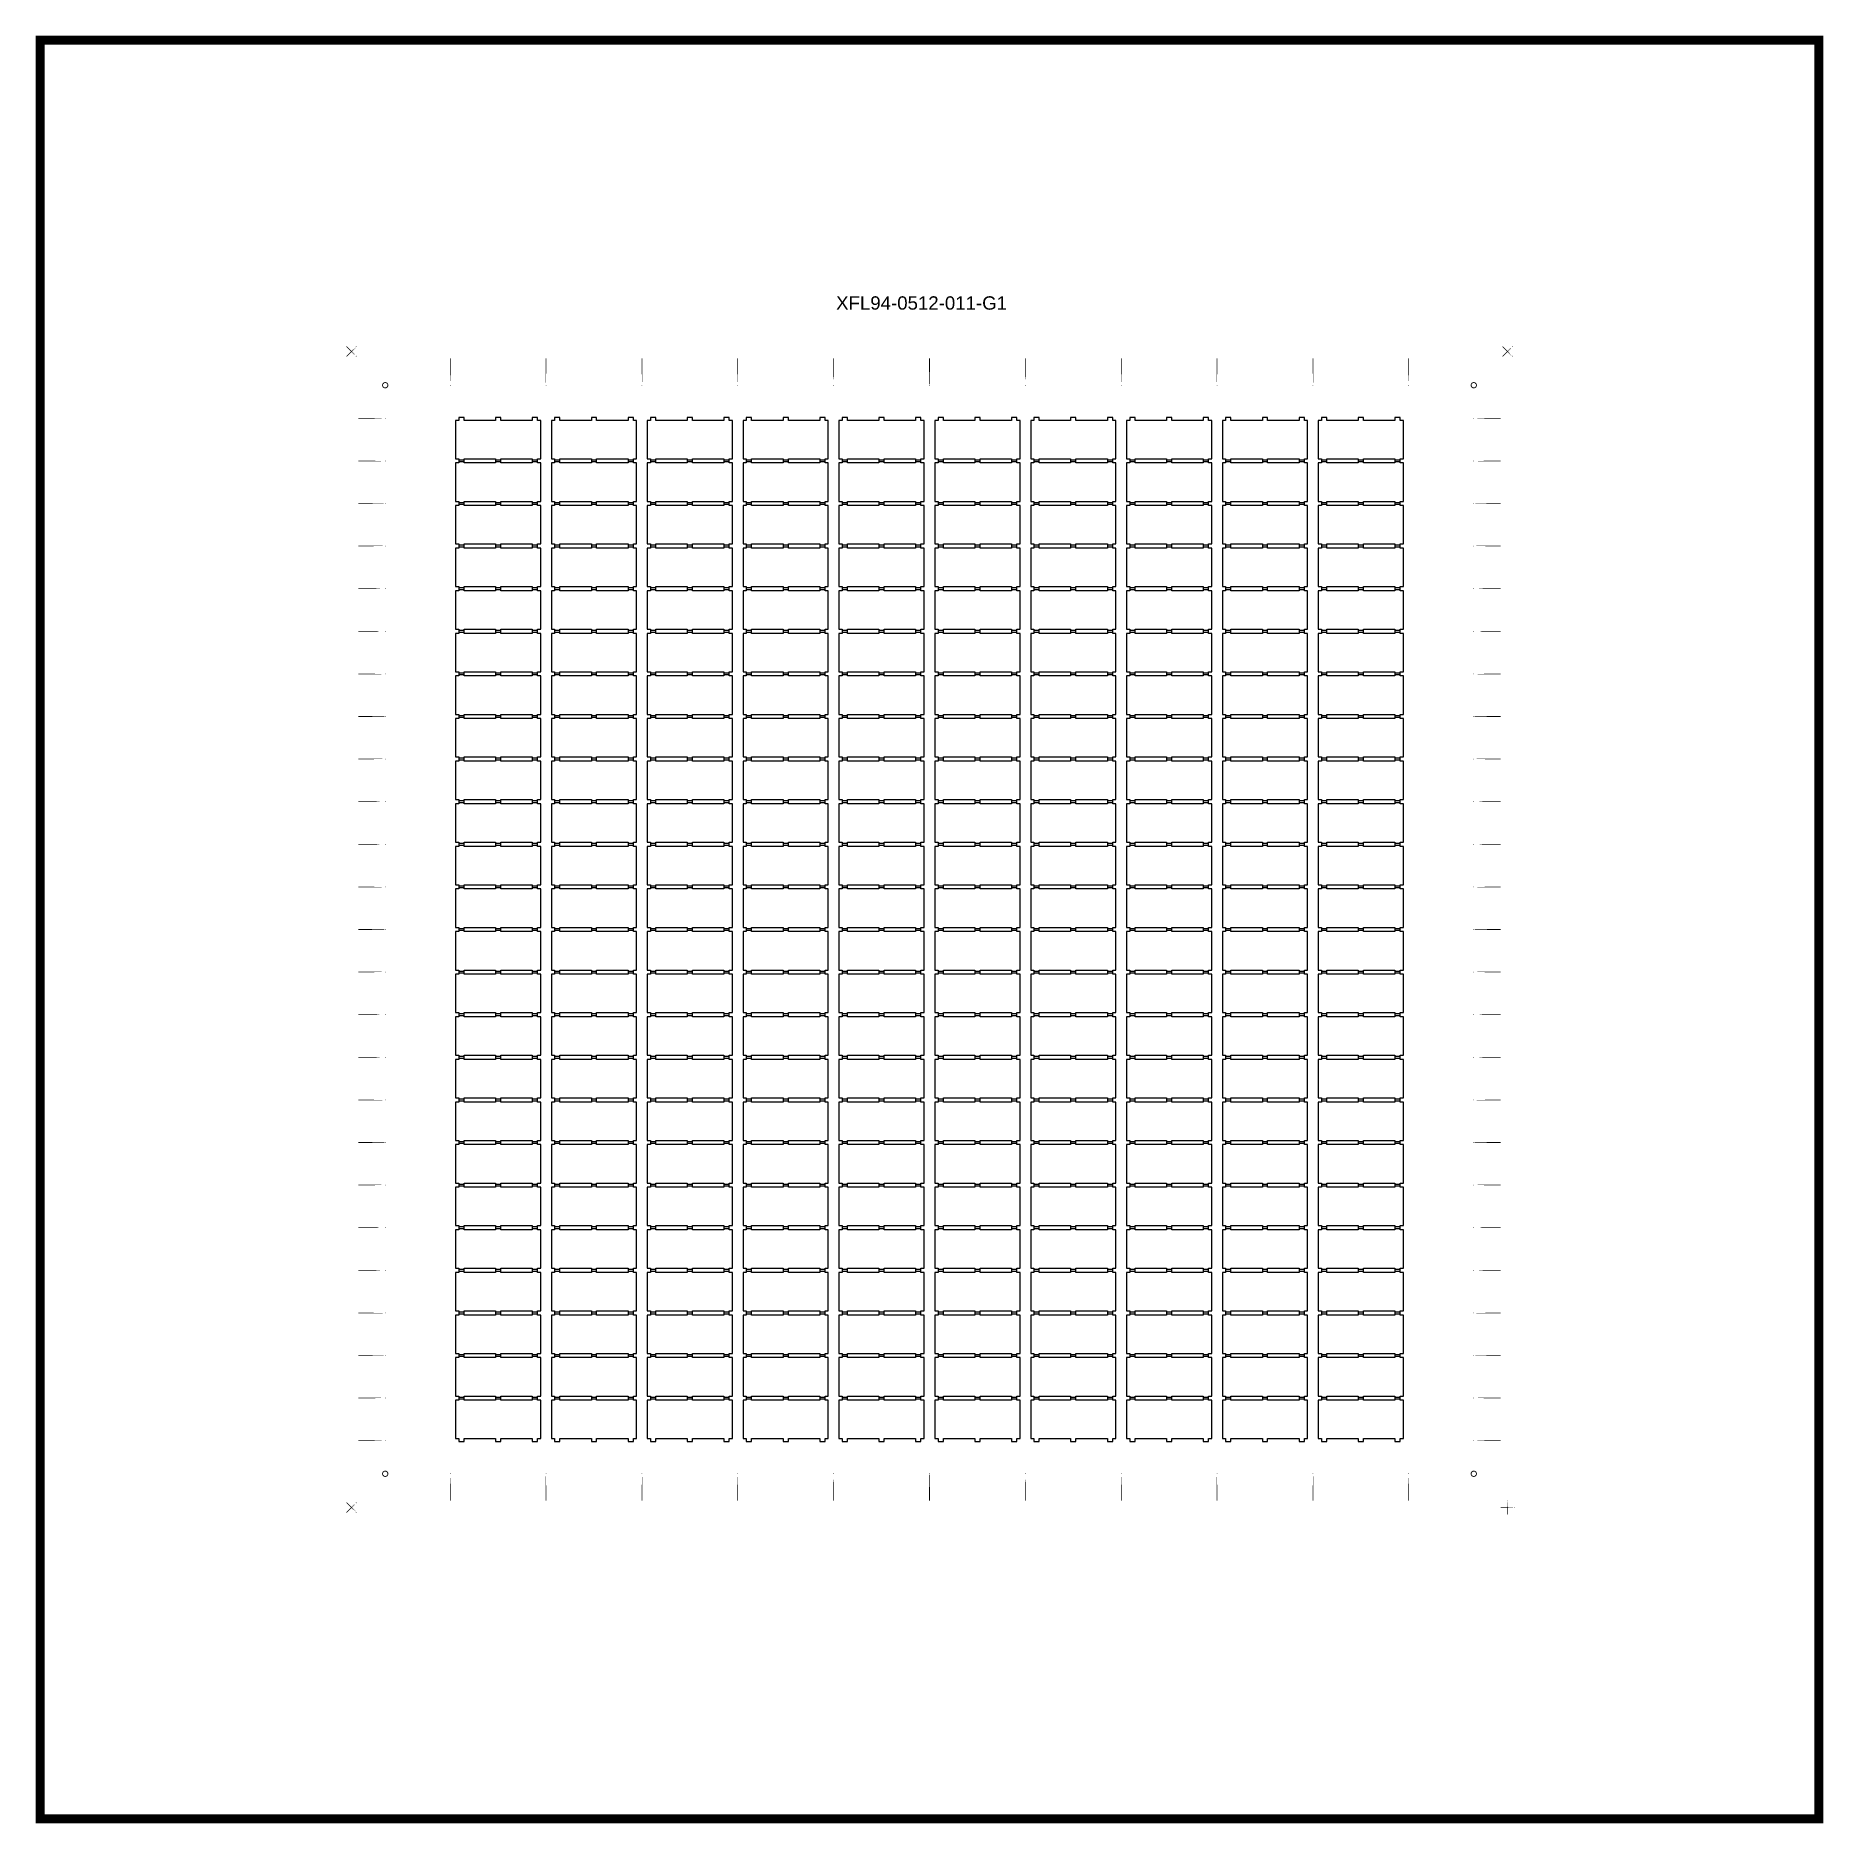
# Model space of a CAD drawing. Extents: x -100 to 100, y -100 to 100.
import ezdxf

# ---------------------------------------------------------------- set-up
doc = ezdxf.new("R2010")
doc.units = 0
doc.layers.get('0').update_dxf_attribs({"linetype": 'continuous'})
doc.layers.add('G1', color=7, linetype='continuous')
doc.styles.get("Standard").update_dxf_attribs({"font": 'ARIAL.TTF'})

# ---------------------------------------------------------------- blocks, each defined once
blk = doc.blocks.new('LDI_XFL94-0512-011_G1_B1')
at = {"layer": 'G1'}
for points in [[(-43.71, -52.93), (-44.07, -52.93), (-44.07, -52.61), (-44.67, -52.61), (-44.67, -52.93), (-48.2, -52.93), (-48.2, -52.61), (-48.8, -52.61), (-48.8, -52.93), (-52.34, -52.93), (-52.34, -52.61), (-52.93, -52.61), (-52.93, -52.93), (-53.29, -52.93), (-53.29, -57.25), (-52.93, -57.25), (-52.93, -57.57), (-52.34, -57.57), (-52.34, -57.25), (-48.8, -57.25), (-48.8, -57.57), (-48.2, -57.57), (-48.2, -57.25), (-44.67, -57.25), (-44.67, -57.57), (-44.07, -57.57), (-44.07, -57.25), (-43.71, -57.25), (-43.71, -52.93)], [(-32.93, -52.93), (-33.29, -52.93), (-33.29, -52.61), (-33.89, -52.61), (-33.89, -52.93), (-37.43, -52.93), (-37.43, -52.61), (-38.02, -52.61), (-38.02, -52.93), (-41.56, -52.93), (-41.56, -52.61), (-42.16, -52.61), (-42.16, -52.93), (-42.51, -52.93), (-42.51, -57.25), (-42.16, -57.25), (-42.16, -57.57), (-41.56, -57.57), (-41.56, -57.25), (-38.02, -57.25), (-38.02, -57.57), (-37.43, -57.57), (-37.43, -57.25), (-33.89, -57.25), (-33.89, -57.57), (-33.29, -57.57), (-33.29, -57.25), (-32.93, -57.25), (-32.93, -52.93)], [(-22.16, -52.93), (-22.51, -52.93), (-22.51, -52.61), (-23.11, -52.61), (-23.11, -52.93), (-26.65, -52.93), (-26.65, -52.61), (-27.25, -52.61), (-27.25, -52.93), (-30.78, -52.93), (-30.78, -52.61), (-31.38, -52.61), (-31.38, -52.93), (-31.74, -52.93), (-31.74, -57.25), (-31.38, -57.25), (-31.38, -57.57), (-30.78, -57.57), (-30.78, -57.25), (-27.25, -57.25), (-27.25, -57.57), (-26.65, -57.57), (-26.65, -57.25), (-23.11, -57.25), (-23.11, -57.57), (-22.51, -57.57), (-22.51, -57.25), (-22.16, -57.25), (-22.16, -52.93)], [(-11.38, -52.93), (-11.74, -52.93), (-11.74, -52.61), (-12.34, -52.61), (-12.34, -52.93), (-15.87, -52.93), (-15.87, -52.61), (-16.47, -52.61), (-16.47, -52.93), (-20, -52.93), (-20, -52.61), (-20.6, -52.61), (-20.6, -52.93), (-20.96, -52.93), (-20.96, -57.25), (-20.6, -57.25), (-20.6, -57.57), (-20, -57.57), (-20, -57.25), (-16.47, -57.25), (-16.47, -57.57), (-15.87, -57.57), (-15.87, -57.25), (-12.34, -57.25), (-12.34, -57.57), (-11.74, -57.57), (-11.74, -57.25), (-11.38, -57.25), (-11.38, -52.93)], [(-0.6, -52.93), (-0.96, -52.93), (-0.96, -52.61), (-1.56, -52.61), (-1.56, -52.93), (-5.09, -52.93), (-5.09, -52.61), (-5.69, -52.61), (-5.69, -52.93), (-9.22, -52.93), (-9.22, -52.61), (-9.82, -52.61), (-9.82, -52.93), (-10.18, -52.93), (-10.18, -57.25), (-9.82, -57.25), (-9.82, -57.57), (-9.22, -57.57), (-9.22, -57.25), (-5.69, -57.25), (-5.69, -57.57), (-5.09, -57.57), (-5.09, -57.25), (-1.56, -57.25), (-1.56, -57.57), (-0.96, -57.57), (-0.96, -57.25), (-0.6, -57.25), (-0.6, -52.93)], [(10.18, -52.93), (9.82, -52.93), (9.82, -52.61), (9.22, -52.61), (9.22, -52.93), (5.69, -52.93), (5.69, -52.61), (5.09, -52.61), (5.09, -52.93), (1.56, -52.93), (1.56, -52.61), (0.96, -52.61), (0.96, -52.93), (0.6, -52.93), (0.6, -57.25), (0.96, -57.25), (0.96, -57.57), (1.56, -57.57), (1.56, -57.25), (5.09, -57.25), (5.09, -57.57), (5.69, -57.57), (5.69, -57.25), (9.22, -57.25), (9.22, -57.57), (9.82, -57.57), (9.82, -57.25), (10.18, -57.25), (10.18, -52.93)], [(20.96, -52.93), (20.6, -52.93), (20.6, -52.61), (20, -52.61), (20, -52.93), (16.47, -52.93), (16.47, -52.61), (15.87, -52.61), (15.87, -52.93), (12.34, -52.93), (12.34, -52.61), (11.74, -52.61), (11.74, -52.93), (11.38, -52.93), (11.38, -57.25), (11.74, -57.25), (11.74, -57.57), (12.34, -57.57), (12.34, -57.25), (15.87, -57.25), (15.87, -57.57), (16.47, -57.57), (16.47, -57.25), (20, -57.25), (20, -57.57), (20.6, -57.57), (20.6, -57.25), (20.96, -57.25), (20.96, -52.93)], [(31.74, -52.93), (31.38, -52.93), (31.38, -52.61), (30.78, -52.61), (30.78, -52.93), (27.25, -52.93), (27.25, -52.61), (26.65, -52.61), (26.65, -52.93), (23.11, -52.93), (23.11, -52.61), (22.51, -52.61), (22.51, -52.93), (22.16, -52.93), (22.16, -57.25), (22.51, -57.25), (22.51, -57.57), (23.11, -57.57), (23.11, -57.25), (26.65, -57.25), (26.65, -57.57), (27.25, -57.57), (27.25, -57.25), (30.78, -57.25), (30.78, -57.57), (31.38, -57.57), (31.38, -57.25), (31.74, -57.25), (31.74, -52.93)], [(42.51, -52.93), (42.16, -52.93), (42.16, -52.61), (41.56, -52.61), (41.56, -52.93), (38.02, -52.93), (38.02, -52.61), (37.43, -52.61), (37.43, -52.93), (33.89, -52.93), (33.89, -52.61), (33.29, -52.61), (33.29, -52.93), (32.93, -52.93), (32.93, -57.25), (33.29, -57.25), (33.29, -57.57), (33.89, -57.57), (33.89, -57.25), (37.43, -57.25), (37.43, -57.57), (38.02, -57.57), (38.02, -57.25), (41.56, -57.25), (41.56, -57.57), (42.16, -57.57), (42.16, -57.25), (42.51, -57.25), (42.51, -52.93)], [(53.29, -52.93), (52.93, -52.93), (52.93, -52.61), (52.34, -52.61), (52.34, -52.93), (48.8, -52.93), (48.8, -52.61), (48.2, -52.61), (48.2, -52.93), (44.67, -52.93), (44.67, -52.61), (44.07, -52.61), (44.07, -52.93), (43.71, -52.93), (43.71, -57.25), (44.07, -57.25), (44.07, -57.57), (44.67, -57.57), (44.67, -57.25), (48.2, -57.25), (48.2, -57.57), (48.8, -57.57), (48.8, -57.25), (52.34, -57.25), (52.34, -57.57), (52.93, -57.57), (52.93, -57.25), (53.29, -57.25), (53.29, -52.93)]]:
    blk.add_lwpolyline(points, close=True, dxfattribs=at)
blk = doc.blocks.new('cutlineendpoint')
at = {"const_width": 0.04}
blk.add_lwpolyline([(-0.02, 0, 1), (0.02, 0, 1)], format="xyb", close=True, dxfattribs=at)

msp = doc.modelspace()

# ---------------------------------------------------------------- linework, layer by layer
at = {"layer": 'G1'}
for points, const_width in [([(-100, 100), (100, 100), (100, -100), (-100, -100)], 1), ([(-64.47, 65.53), (-65.53, 64.47)], 0.08), ([(-64.47, 64.47), (-65.53, 65.53)], 0.08), ([(65.53, 65.53), (64.47, 64.47)], 0.08), ([(65.53, 64.47), (64.47, 65.53)], 0.08), ([(-53.89, 61.2), (-53.89, 64.2)], 0.08), ([(-43.11, 61.2), (-43.11, 64.2)], 0.08), ([(-32.34, 61.2), (-32.34, 64.2)], 0.08), ([(-21.56, 61.2), (-21.56, 64.2)], 0.08), ([(-10.78, 61.2), (-10.78, 64.2)], 0.08), ([(0, 61.2), (0, 64.2)], 0.08), ([(10.78, 61.2), (10.78, 64.2)], 0.08), ([(21.56, 61.2), (21.56, 64.2)], 0.08), ([(32.34, 61.2), (32.34, 64.2)], 0.08), ([(43.11, 61.2), (43.11, 64.2)], 0.08), ([(53.89, 61.2), (53.89, 64.2)], 0.08), ([(-61.2, 57.49), (-64.2, 57.49)], 0.08), ([(61.2, 57.49), (64.2, 57.49)], 0.08), ([(-61.2, 52.69), (-64.2, 52.69)], 0.08), ([(61.2, 52.69), (64.2, 52.69)], 0.08), ([(-61.2, 47.9), (-64.2, 47.9)], 0.08), ([(61.2, 47.9), (64.2, 47.9)], 0.08), ([(-61.2, 43.11), (-64.2, 43.11)], 0.08), ([(61.2, 43.11), (64.2, 43.11)], 0.08), ([(-61.2, 38.32), (-64.2, 38.32)], 0.08), ([(61.2, 38.32), (64.2, 38.32)], 0.08), ([(-61.2, 33.53), (-64.2, 33.53)], 0.08), ([(61.2, 33.53), (64.2, 33.53)], 0.08), ([(-61.2, 28.74), (-64.2, 28.74)], 0.08), ([(61.2, 28.74), (64.2, 28.74)], 0.08), ([(-61.2, 23.95), (-64.2, 23.95)], 0.08), ([(61.2, 23.95), (64.2, 23.95)], 0.08), ([(-61.2, 19.16), (-64.2, 19.16)], 0.08), ([(61.2, 19.16), (64.2, 19.16)], 0.08), ([(-61.2, 14.37), (-64.2, 14.37)], 0.08), ([(61.2, 14.37), (64.2, 14.37)], 0.08), ([(-61.2, 9.58), (-64.2, 9.58)], 0.08), ([(61.2, 9.58), (64.2, 9.58)], 0.08), ([(-61.2, 4.79), (-64.2, 4.79)], 0.08), ([(61.2, 4.79), (64.2, 4.79)], 0.08), ([(-61.2, 0), (-64.2, 0)], 0.08), ([(61.2, 0), (64.2, 0)], 0.08), ([(-61.2, -4.79), (-64.2, -4.79)], 0.08), ([(61.2, -4.79), (64.2, -4.79)], 0.08), ([(-61.2, -9.58), (-64.2, -9.58)], 0.08), ([(61.2, -9.58), (64.2, -9.58)], 0.08), ([(-61.2, -14.37), (-64.2, -14.37)], 0.08), ([(61.2, -14.37), (64.2, -14.37)], 0.08), ([(-61.2, -19.16), (-64.2, -19.16)], 0.08), ([(61.2, -19.16), (64.2, -19.16)], 0.08), ([(-61.2, -23.95), (-64.2, -23.95)], 0.08), ([(61.2, -23.95), (64.2, -23.95)], 0.08), ([(-61.2, -28.74), (-64.2, -28.74)], 0.08), ([(61.2, -28.74), (64.2, -28.74)], 0.08), ([(-61.2, -33.53), (-64.2, -33.53)], 0.08), ([(61.2, -33.53), (64.2, -33.53)], 0.08), ([(-61.2, -38.32), (-64.2, -38.32)], 0.08), ([(61.2, -38.32), (64.2, -38.32)], 0.08), ([(-61.2, -43.11), (-64.2, -43.11)], 0.08), ([(61.2, -43.11), (64.2, -43.11)], 0.08), ([(-61.2, -47.9), (-64.2, -47.9)], 0.08), ([(61.2, -47.9), (64.2, -47.9)], 0.08), ([(-61.2, -52.69), (-64.2, -52.69)], 0.08), ([(61.2, -52.69), (64.2, -52.69)], 0.08), ([(-61.2, -57.49), (-64.2, -57.49)], 0.08), ([(61.2, -57.49), (64.2, -57.49)], 0.08), ([(-53.89, -61.2), (-53.89, -64.2)], 0.08), ([(-43.11, -61.2), (-43.11, -64.2)], 0.08), ([(-32.34, -61.2), (-32.34, -64.2)], 0.08), ([(-21.56, -61.2), (-21.56, -64.2)], 0.08), ([(-10.78, -61.2), (-10.78, -64.2)], 0.08), ([(0, -61.2), (0, -64.2)], 0.08), ([(10.78, -61.2), (10.78, -64.2)], 0.08), ([(21.56, -61.2), (21.56, -64.2)], 0.08), ([(32.34, -61.2), (32.34, -64.2)], 0.08), ([(43.11, -61.2), (43.11, -64.2)], 0.08), ([(53.89, -61.2), (53.89, -64.2)], 0.08), ([(65, -64.25), (65, -65.75)], 0.08), ([(-64.47, -64.47), (-65.53, -65.53)], 0.08), ([(-64.47, -65.53), (-65.53, -64.47)], 0.08), ([(65.75, -65), (64.25, -65)], 0.08)]:
    msp.add_lwpolyline(points, close=True, dxfattribs=dict(at, const_width=const_width))
at = {"layer": 'G1', "const_width": 0.1}
for points in [[(-61.5, 61.2, 1), (-60.9, 61.2, 1)], [(60.9, 61.2, 1), (61.5, 61.2, 1)], [(-61.5, -61.2, 1), (-60.9, -61.2, 1)], [(60.9, -61.2, 1), (61.5, -61.2, 1)]]:
    msp.add_lwpolyline(points, format="xyb", close=True, dxfattribs=at)

# ---------------------------------------------------------------- block references
at = {"layer": 'G1'}
for name, p in [('cutlineendpoint', (-65.53, 65.53)), ('cutlineendpoint', (-65.53, 64.47)), ('cutlineendpoint', (-64.47, 65.53)), ('cutlineendpoint', (-64.47, 64.47)), ('cutlineendpoint', (64.47, 65.53)), ('cutlineendpoint', (64.47, 64.47)), ('cutlineendpoint', (65.53, 65.53)), ('cutlineendpoint', (65.53, 64.47)), ('cutlineendpoint', (-53.89, 64.2)), ('cutlineendpoint', (-43.11, 64.2)), ('cutlineendpoint', (-32.34, 64.2)), ('cutlineendpoint', (-21.56, 64.2)), ('cutlineendpoint', (-10.78, 64.2)), ('cutlineendpoint', (0, 64.2)), ('cutlineendpoint', (10.78, 64.2)), ('cutlineendpoint', (21.56, 64.2)), ('cutlineendpoint', (32.34, 64.2)), ('cutlineendpoint', (43.11, 64.2)), ('cutlineendpoint', (53.89, 64.2)), ('cutlineendpoint', (-53.89, 61.2)), ('cutlineendpoint', (-43.11, 61.2)), ('cutlineendpoint', (-32.34, 61.2)), ('cutlineendpoint', (-21.56, 61.2)), ('cutlineendpoint', (-10.78, 61.2)), ('cutlineendpoint', (0, 61.2)), ('cutlineendpoint', (10.78, 61.2)), ('cutlineendpoint', (21.56, 61.2)), ('cutlineendpoint', (32.34, 61.2)), ('cutlineendpoint', (43.11, 61.2)), ('cutlineendpoint', (53.89, 61.2)), ('cutlineendpoint', (-64.2, 57.49)), ('cutlineendpoint', (-61.2, 57.49)), ('LDI_XFL94-0512-011_G1_B1', (0, 110.18)), ('cutlineendpoint', (61.2, 57.49)), ('cutlineendpoint', (64.2, 57.49)), ('cutlineendpoint', (-64.2, 52.69)), ('cutlineendpoint', (-61.2, 52.69)), ('LDI_XFL94-0512-011_G1_B1', (0, 105.39)), ('cutlineendpoint', (61.2, 52.69)), ('cutlineendpoint', (64.2, 52.69)), ('cutlineendpoint', (-64.2, 47.9)), ('cutlineendpoint', (-61.2, 47.9)), ('LDI_XFL94-0512-011_G1_B1', (0, 100.6)), ('cutlineendpoint', (61.2, 47.9)), ('cutlineendpoint', (64.2, 47.9)), ('cutlineendpoint', (-64.2, 43.11)), ('cutlineendpoint', (-61.2, 43.11)), ('LDI_XFL94-0512-011_G1_B1', (0, 95.81)), ('cutlineendpoint', (61.2, 43.11)), ('cutlineendpoint', (64.2, 43.11)), ('cutlineendpoint', (-64.2, 38.32)), ('cutlineendpoint', (-61.2, 38.32)), ('LDI_XFL94-0512-011_G1_B1', (0, 91.02)), ('cutlineendpoint', (61.2, 38.32)), ('cutlineendpoint', (64.2, 38.32)), ('cutlineendpoint', (-64.2, 33.53)), ('cutlineendpoint', (-61.2, 33.53)), ('LDI_XFL94-0512-011_G1_B1', (0, 86.23)), ('cutlineendpoint', (61.2, 33.53)), ('cutlineendpoint', (64.2, 33.53)), ('cutlineendpoint', (-64.2, 28.74)), ('cutlineendpoint', (-61.2, 28.74)), ('LDI_XFL94-0512-011_G1_B1', (0, 81.44)), ('cutlineendpoint', (61.2, 28.74)), ('cutlineendpoint', (64.2, 28.74)), ('cutlineendpoint', (-64.2, 23.95)), ('cutlineendpoint', (-61.2, 23.95)), ('LDI_XFL94-0512-011_G1_B1', (0, 76.65)), ('cutlineendpoint', (61.2, 23.95)), ('cutlineendpoint', (64.2, 23.95)), ('cutlineendpoint', (-64.2, 19.16)), ('cutlineendpoint', (-61.2, 19.16)), ('LDI_XFL94-0512-011_G1_B1', (0, 71.86)), ('cutlineendpoint', (61.2, 19.16)), ('cutlineendpoint', (64.2, 19.16)), ('cutlineendpoint', (-64.2, 14.37)), ('cutlineendpoint', (-61.2, 14.37)), ('LDI_XFL94-0512-011_G1_B1', (0, 67.07)), ('cutlineendpoint', (61.2, 14.37)), ('cutlineendpoint', (64.2, 14.37)), ('cutlineendpoint', (-64.2, 9.58)), ('cutlineendpoint', (-61.2, 9.58)), ('LDI_XFL94-0512-011_G1_B1', (0, 62.28)), ('cutlineendpoint', (61.2, 9.58)), ('cutlineendpoint', (64.2, 9.58)), ('cutlineendpoint', (-64.2, 4.79)), ('cutlineendpoint', (-61.2, 4.79)), ('LDI_XFL94-0512-011_G1_B1', (0, 57.49)), ('cutlineendpoint', (61.2, 4.79)), ('cutlineendpoint', (64.2, 4.79)), ('cutlineendpoint', (-64.2, 0)), ('cutlineendpoint', (-61.2, 0)), ('LDI_XFL94-0512-011_G1_B1', (0, 52.69)), ('cutlineendpoint', (61.2, 0)), ('cutlineendpoint', (64.2, 0)), ('cutlineendpoint', (-64.2, -4.79)), ('cutlineendpoint', (-61.2, -4.79)), ('LDI_XFL94-0512-011_G1_B1', (0, 47.9)), ('cutlineendpoint', (61.2, -4.79)), ('cutlineendpoint', (64.2, -4.79)), ('cutlineendpoint', (-64.2, -9.58)), ('cutlineendpoint', (-61.2, -9.58)), ('LDI_XFL94-0512-011_G1_B1', (0, 43.11)), ('cutlineendpoint', (61.2, -9.58)), ('cutlineendpoint', (64.2, -9.58)), ('cutlineendpoint', (-64.2, -14.37)), ('cutlineendpoint', (-61.2, -14.37)), ('LDI_XFL94-0512-011_G1_B1', (0, 38.32)), ('cutlineendpoint', (61.2, -14.37)), ('cutlineendpoint', (64.2, -14.37)), ('cutlineendpoint', (-64.2, -19.16)), ('cutlineendpoint', (-61.2, -19.16)), ('LDI_XFL94-0512-011_G1_B1', (0, 33.53)), ('cutlineendpoint', (61.2, -19.16)), ('cutlineendpoint', (64.2, -19.16)), ('cutlineendpoint', (-64.2, -23.95)), ('cutlineendpoint', (-61.2, -23.95)), ('LDI_XFL94-0512-011_G1_B1', (0, 28.74)), ('cutlineendpoint', (61.2, -23.95)), ('cutlineendpoint', (64.2, -23.95)), ('cutlineendpoint', (-64.2, -28.74)), ('cutlineendpoint', (-61.2, -28.74)), ('LDI_XFL94-0512-011_G1_B1', (0, 23.95)), ('cutlineendpoint', (61.2, -28.74)), ('cutlineendpoint', (64.2, -28.74)), ('cutlineendpoint', (-64.2, -33.53)), ('cutlineendpoint', (-61.2, -33.53)), ('LDI_XFL94-0512-011_G1_B1', (0, 19.16)), ('cutlineendpoint', (61.2, -33.53)), ('cutlineendpoint', (64.2, -33.53)), ('cutlineendpoint', (-64.2, -38.32)), ('cutlineendpoint', (-61.2, -38.32)), ('LDI_XFL94-0512-011_G1_B1', (0, 14.37)), ('cutlineendpoint', (61.2, -38.32)), ('cutlineendpoint', (64.2, -38.32)), ('cutlineendpoint', (-64.2, -43.11)), ('cutlineendpoint', (-61.2, -43.11)), ('LDI_XFL94-0512-011_G1_B1', (0, 9.58)), ('cutlineendpoint', (61.2, -43.11)), ('cutlineendpoint', (64.2, -43.11)), ('cutlineendpoint', (-64.2, -47.9)), ('cutlineendpoint', (-61.2, -47.9)), ('LDI_XFL94-0512-011_G1_B1', (0, 4.79)), ('cutlineendpoint', (61.2, -47.9)), ('cutlineendpoint', (64.2, -47.9)), ('cutlineendpoint', (-64.2, -52.69)), ('cutlineendpoint', (-61.2, -52.69)), ('LDI_XFL94-0512-011_G1_B1', (0, 0)), ('cutlineendpoint', (61.2, -52.69)), ('cutlineendpoint', (64.2, -52.69)), ('cutlineendpoint', (-64.2, -57.49)), ('cutlineendpoint', (-61.2, -57.49)), ('cutlineendpoint', (61.2, -57.49)), ('cutlineendpoint', (64.2, -57.49)), ('cutlineendpoint', (-53.89, -61.2)), ('cutlineendpoint', (-43.11, -61.2)), ('cutlineendpoint', (-32.34, -61.2)), ('cutlineendpoint', (-21.56, -61.2)), ('cutlineendpoint', (-10.78, -61.2)), ('cutlineendpoint', (0, -61.2)), ('cutlineendpoint', (10.78, -61.2)), ('cutlineendpoint', (21.56, -61.2)), ('cutlineendpoint', (32.34, -61.2)), ('cutlineendpoint', (43.11, -61.2)), ('cutlineendpoint', (53.89, -61.2)), ('cutlineendpoint', (-53.89, -64.2)), ('cutlineendpoint', (-43.11, -64.2)), ('cutlineendpoint', (-32.34, -64.2)), ('cutlineendpoint', (-21.56, -64.2)), ('cutlineendpoint', (-10.78, -64.2)), ('cutlineendpoint', (0, -64.2)), ('cutlineendpoint', (10.78, -64.2)), ('cutlineendpoint', (21.56, -64.2)), ('cutlineendpoint', (32.34, -64.2)), ('cutlineendpoint', (43.11, -64.2)), ('cutlineendpoint', (53.89, -64.2)), ('cutlineendpoint', (65, -64.25)), ('cutlineendpoint', (-65.53, -64.47)), ('cutlineendpoint', (-65.53, -65.53)), ('cutlineendpoint', (-64.47, -64.47)), ('cutlineendpoint', (-64.47, -65.53)), ('cutlineendpoint', (64.25, -65)), ('cutlineendpoint', (65, -65.75)), ('cutlineendpoint', (65.75, -65))]:
    msp.add_blockref(name, p, dxfattribs=at)

# ---------------------------------------------------------------- texts
msp.add_text('XFL94-0512-011-G1', height=1.5, dxfattribs=at).set_placement((-10.5, 69.7))

doc.saveas('drawing.dxf')
